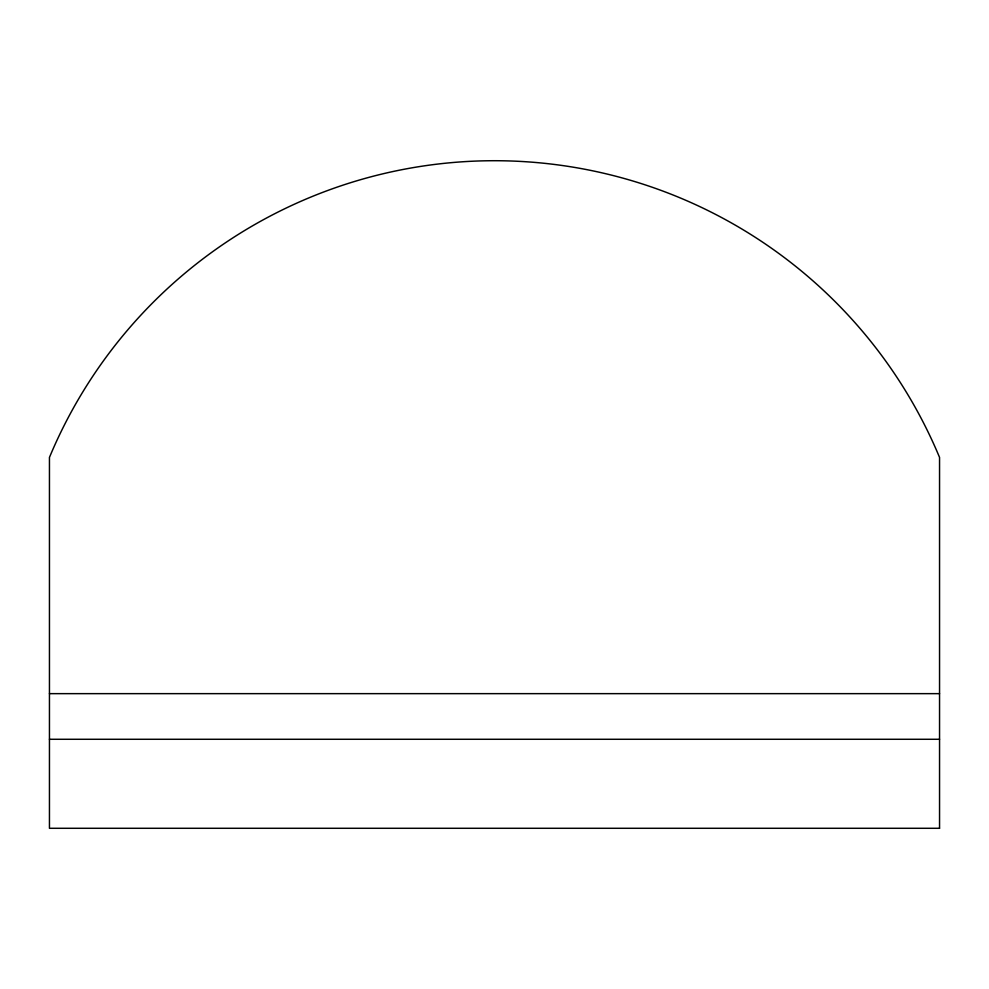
<?xml version="1.0" encoding="UTF-8"?>
<svg xmlns="http://www.w3.org/2000/svg" width="989" height="989" viewBox="0 0 989 989"><rect width="100%" height="100%" fill="white"/><g stroke="black" fill="none" stroke-linecap="round" stroke-linejoin="round"><path stroke-width="1.48" d="M49.45 693.648L939.55 693.648M49.45 739.278L939.55 739.278M939.55 828.288L49.45 828.288L49.45 457.413A482.138 482.138 0 0 1 939.55 457.413L939.55 828.288"/></g></svg>
